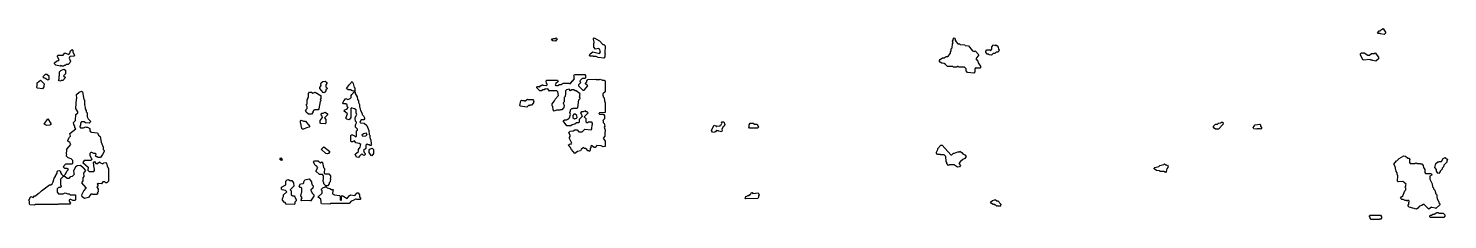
# Model space of a CAD drawing. Header units: millimetres. Extents: x 0 to 8419, y 0 to 553.
# Drawn here: x 0 to 4043, y 9 to 553 of the extents above; entities that cross this region are included whole.
import ezdxf

# ---------------------------------------------------------------- set-up
doc = ezdxf.new("R2010")
doc.units = ezdxf.units.MM
doc.layers.add('K', color=7, linetype='Continuous')

msp = doc.modelspace()

# ---------------------------------------------------------------- linework, layer by layer
at = {"layer": 'K'}
for points in [[(1489.8, 520.8), (1491.8, 523.1), (1494.3, 523.1), (1495.5, 524.5), (1501.8, 524.5), (1503, 525.9), (1506.3, 523.7), (1501.9, 517.1), (1493.7, 517.9), (1489.8, 520.8)], [(1617.7, 472.9), (1610.2, 472.9), (1609, 474.3), (1600.3, 474.3), (1598.3, 476.5), (1600.2, 480.2), (1607.8, 485.9), (1626.4, 481.6), (1629.5, 486.5), (1627, 493.6), (1625.2, 495.7), (1615.2, 494.3), (1610.8, 499.3), (1610.8, 510.9), (1612, 512.3), (1612, 515.1), (1610.8, 516.5), (1609.5, 523.7), (1611.5, 525.9), (1626.5, 517.3), (1636.5, 507.3), (1639, 507.3), (1643.4, 503.7), (1642.2, 482.3), (1643.4, 479.4), (1642.2, 477.9), (1642.2, 472.2), (1639, 468.6), (1622.7, 470), (1617.7, 472.9)], [(2671.4, 432.2), (2671.4, 437.9), (2666.5, 442.9), (2649.7, 442.9), (2648.6, 444.3), (2645.3, 444.3), (2644.2, 442.9), (2634, 442.9), (2632.9, 444.3), (2618.4, 444.3), (2612.8, 450), (2608.3, 452.9), (2601.6, 454.3), (2597.1, 457.2), (2594.2, 460.8), (2597.1, 464.5), (2603.8, 468.8), (2608.3, 468.8), (2613.9, 473.1), (2618.4, 473.1), (2620.6, 474.5), (2626.7, 482.3), (2626.7, 486.6), (2628.9, 489.4), (2628.9, 495.1), (2631.2, 498), (2632.3, 509.4), (2634.5, 512.3), (2632.3, 516.5), (2634.5, 519.4), (2634.5, 522.3), (2637.4, 526), (2640.3, 522.3), (2640.3, 519.4), (2642.5, 515.2), (2647.5, 508.8), (2653.1, 508.8), (2654.3, 507.3), (2667.7, 505.9), (2668.8, 504.5), (2677.7, 503.1), (2688.9, 488.8), (2695.5, 487.4), (2696.7, 488.8), (2707.5, 478), (2698.5, 466.5), (2704.1, 459.4), (2705.2, 455.1), (2713, 443.7), (2710.2, 440), (2701.1, 440), (2699, 441.4), (2696.2, 437.9), (2696.2, 429.4), (2693.4, 425.7), (2675.4, 427.1), (2671.4, 432.2)], [(3851.4, 537.2), (3850.2, 538.6), (3845, 538.6), (3842.9, 540.8), (3847.6, 545.9), (3850.2, 545.9), (3854, 550.2), (3859.3, 553.1), (3866.5, 540.8), (3861.9, 535.7), (3851.4, 537.2)], [(78.3, 448.6), (74.7, 452.2), (74.7, 455.1), (79.7, 460.2), (82.5, 461.7), (83.9, 460.2), (87.3, 463.7), (83.1, 472.2), (83.1, 475.1), (85.3, 477.3), (99.4, 477.3), (103.6, 483.1), (114.9, 478.8), (118.3, 482.3), (119.8, 489.4), (124.8, 493.1), (127, 490.9), (127, 485.1), (131.2, 476.5), (129.1, 474.3), (119.2, 472.9), (117.1, 470.8), (115.7, 468), (120, 459.4), (118.5, 455), (113.6, 450), (107.9, 450), (105.1, 447.1), (102.3, 447.1), (100.9, 445.7), (95.2, 445.7), (93.8, 447.1), (91, 445.7), (78.3, 448.6)], [(2733.6, 480), (2731.3, 480), (2727.4, 485.1), (2727.4, 488), (2730.2, 491.6), (2739.2, 491.6), (2741.4, 490.2), (2744.1, 493.7), (2744.1, 500.9), (2749.2, 505.9), (2753.7, 504.5), (2756, 505.9), (2759.4, 503), (2762.2, 499.4), (2763.3, 493.7), (2765.6, 490.8), (2762.7, 485.7), (2757.1, 485.7), (2752.7, 481.4), (2748.2, 481.4), (2746, 480), (2743.7, 477.1), (2736.4, 477.9), (2733.6, 480)], [(3829.4, 461.4), (3828.1, 462.9), (3822.9, 462.9), (3821.7, 464.3), (3802.2, 462.9), (3795, 476.5), (3795, 480.9), (3797, 483.1), (3799.7, 483.1), (3801, 481.7), (3802.2, 483.1), (3804.9, 483.1), (3815.2, 477.3), (3820.4, 477.3), (3825.5, 481.6), (3834.6, 481.6), (3836, 483.1), (3845.8, 470.9), (3845.8, 466.5), (3838.6, 460), (3829.4, 461.4)], [(24, 388), (25.4, 389.4), (25.4, 398), (34.7, 406), (45.3, 395.1), (45.3, 392.2), (43.9, 390.8), (43.9, 386.5), (40.3, 381.4), (26.1, 382.9), (24, 385.1), (24, 388)], [(44.5, 411.4), (40.8, 415.1), (48.7, 423.1), (53, 423.1), (58, 418), (58, 407.9), (55.8, 405.7), (47.3, 411.4), (44.5, 411.4)], [(87.4, 408), (87.4, 418), (88.8, 419.4), (88.8, 429.4), (92.3, 433), (100.8, 437.4), (105.9, 433.7), (105.9, 423.6), (100.3, 418), (105.9, 413.7), (98.1, 404.3), (93.8, 404.3), (92.4, 402.9), (87.4, 403.6), (85.9, 406.5), (87.4, 408)], [(1537.2, 220.8), (1542.9, 224.5), (1546.7, 224.5), (1548.4, 226.5), (1541, 239.4), (1541, 242.3), (1543.5, 245.1), (1543.5, 247.9), (1539.7, 256.5), (1542.9, 260.2), (1551.7, 261.6), (1556.6, 264.5), (1563, 264.5), (1567.9, 258.8), (1577.8, 258.8), (1585.3, 265.9), (1602.8, 264.5), (1604.6, 266.6), (1605.8, 278), (1607.1, 279.4), (1607.1, 283.6), (1605.2, 285.7), (1594.1, 285.7), (1592.9, 284.3), (1590.3, 284.3), (1588.4, 286.5), (1588.4, 295.1), (1583.3, 300.8), (1594.6, 312.2), (1591.5, 315.7), (1589, 315.7), (1586.6, 318.6), (1580.4, 315.7), (1576.7, 315.7), (1572.4, 312.2), (1574.8, 309.4), (1577.4, 302.2), (1568.6, 293.6), (1568.6, 286.5), (1566.7, 284.3), (1561.7, 284.3), (1556.7, 280), (1549.2, 278.6), (1545.5, 275.7), (1534.2, 275.7), (1523.5, 289.4), (1526.7, 293.1), (1534.2, 293.1), (1535.4, 294.5), (1537.9, 294.5), (1541, 298), (1544.7, 308), (1542.2, 313.7), (1544.7, 318), (1544.7, 320.9), (1547.9, 324.5), (1550.4, 324.5), (1551.6, 325.9), (1562.9, 325.9), (1564.7, 328), (1568.4, 349.4), (1572.1, 353.7), (1569.6, 358), (1570.9, 359.4), (1570.9, 365.1), (1572.1, 366.5), (1560.4, 375.7), (1557.9, 375.7), (1554.1, 378.6), (1548, 378.6), (1544.2, 375.7), (1540.4, 380), (1533, 378.6), (1530, 375.1), (1530, 363.6), (1528.7, 362.2), (1528.7, 359.3), (1526.2, 356.5), (1526.2, 343.6), (1523.7, 340.8), (1526.2, 333.7), (1525, 327.9), (1519.3, 321.4), (1515.6, 321.4), (1514.3, 320), (1504.3, 320), (1498.1, 317.1), (1494.9, 320.8), (1493.6, 330.8), (1492.4, 332.2), (1492.4, 338), (1498.6, 346.6), (1501.1, 352.3), (1509.8, 362.3), (1508.6, 372.2), (1505.5, 375.7), (1485.7, 375.7), (1484.4, 374.2), (1479.3, 381.4), (1474.4, 380), (1473.1, 381.4), (1469.4, 378.6), (1465.7, 378.6), (1462, 375.7), (1456.9, 375.7), (1448.7, 383.6), (1448.7, 385.1), (1450.7, 387.3), (1454.5, 387.3), (1455.7, 386), (1459.4, 390.2), (1461.9, 390.2), (1464.4, 393.1), (1465.7, 391.6), (1475.6, 390.2), (1477.4, 392.3), (1477.4, 395.1), (1476.2, 396.5), (1474.9, 403.7), (1476.8, 405.9), (1506.9, 405.9), (1508.8, 402.2), (1502.5, 396.5), (1500.1, 392.3), (1501.8, 390.3), (1503.1, 391.7), (1504.4, 390.2), (1508, 390.2), (1513, 393.1), (1518, 393.1), (1523, 397.3), (1540.5, 397.3), (1541.8, 395.9), (1544.2, 395.9), (1549.1, 403.1), (1550.4, 403.1), (1555.9, 409.4), (1554.7, 410.8), (1554.7, 416.5), (1553.4, 417.9), (1555.4, 421.6), (1585.4, 421.6), (1587.3, 419.4), (1587.3, 412.2), (1585.4, 410), (1577.9, 410), (1575.4, 408.6), (1571.1, 403.6), (1572.4, 397.9), (1567.4, 392.2), (1567.4, 389.4), (1579.2, 377.3), (1582.8, 377.3), (1593.3, 389.4), (1587.1, 395.1), (1587.1, 396.6), (1590.9, 400.9), (1590.9, 403.7), (1594, 407.3), (1616.6, 408.8), (1617.8, 407.3), (1626.5, 407.3), (1629, 408.8), (1635.2, 405.9), (1640.2, 405.9), (1643.4, 403.7), (1643.4, 372.2), (1635.9, 366.5), (1635.9, 362.3), (1637.2, 360.9), (1637.2, 358), (1639.7, 355.1), (1640.9, 346.6), (1643.4, 340.8), (1643.4, 313.6), (1626.5, 312.9), (1624.7, 310.8), (1626.5, 308.8), (1637.8, 308.8), (1640.9, 303.7), (1640.9, 295.1), (1636, 290.8), (1637.2, 289.4), (1637.2, 285.1), (1639.7, 282.3), (1642.2, 275.1), (1639.7, 272.2), (1643.4, 263.7), (1643.4, 259.3), (1642.2, 257.9), (1642.2, 246.5), (1637.2, 240.8), (1643.4, 232.3), (1643.4, 216.4), (1637.7, 215.7), (1631.4, 218.6), (1619, 220), (1614.1, 214.3), (1611.5, 214.3), (1604.1, 220), (1602.3, 217.9), (1602.3, 213.6), (1599.8, 210.8), (1599.8, 205.1), (1597.8, 202.8), (1596.5, 204.3), (1594, 204.3), (1590.3, 208.6), (1586.6, 211.4), (1584.1, 211.4), (1581.6, 214.2), (1574.8, 207.9), (1572.9, 204.3), (1564.2, 202.9), (1556.7, 197.1), (1547.2, 207.9), (1543.5, 215), (1537.2, 220.8)], [(0, 63.7), (4.3, 68), (4.3, 70.9), (7.9, 74.5), (13.5, 71.7), (17.7, 75.9), (20.5, 75.9), (27.5, 83), (31.8, 84.5), (37.4, 90.2), (60, 107.3), (64.2, 107.3), (67.7, 110.9), (70.5, 116.6), (73.3, 126.6), (77.5, 130.9), (77.5, 133.7), (81.7, 140.8), (81.7, 145.1), (83.9, 147.3), (88.2, 148.8), (91.8, 145.1), (91.8, 142.3), (94.6, 138), (99.5, 133.1), (100.8, 133.1), (105.7, 138), (109.9, 146.6), (114.1, 150.8), (109.3, 154.3), (103.6, 154.3), (100, 157.9), (101.5, 162.3), (106.4, 167.3), (124.7, 167.3), (126.8, 169.4), (126.8, 176.5), (121.9, 181.4), (113.5, 184.3), (108.5, 189.3), (108.5, 192.3), (109.9, 193.7), (108.5, 195.1), (108.5, 200.9), (109.9, 202.3), (109.9, 209.4), (121.1, 222.3), (118.4, 227.9), (112.7, 232.2), (112.7, 235.1), (117, 243.7), (119.7, 246.6), (118.3, 253.7), (135.2, 266.6), (132.4, 270.8), (132.4, 275.1), (129.6, 279.3), (128.2, 285.1), (133.8, 290.9), (135.2, 308), (140.9, 312.3), (140.9, 315.1), (135.2, 325.1), (136.7, 352.3), (138.1, 353.7), (136.6, 365.1), (144.4, 371.6), (151.6, 374.5), (153.7, 372.3), (158, 350.9), (159.4, 349.4), (159.4, 338), (160.8, 336.5), (159.4, 335.1), (162.2, 328), (162.2, 323.7), (165, 319.4), (165, 315.1), (167.8, 312.3), (167.8, 300.8), (170.6, 295.2), (177.7, 288), (172.7, 282.9), (162.8, 284.3), (158.5, 287.1), (151.6, 287.1), (148.1, 283.6), (148.1, 276.5), (146.7, 275.1), (146.7, 272.3), (148.8, 270.2), (157.1, 270.2), (162.8, 273.1), (164.3, 271.6), (168.5, 271.6), (174.9, 268), (174.9, 260.9), (176.9, 258.8), (179.7, 257.3), (196.7, 255.9), (200.2, 249.4), (204.4, 245.1), (207.3, 229.4), (212.9, 215.1), (212.9, 208), (215.7, 205.1), (215.7, 202.2), (211.5, 193.6), (205.1, 185.7), (198, 185.7), (196.6, 187.1), (193.7, 187.1), (191.6, 189.4), (193, 195.1), (190.9, 197.1), (186.7, 197.1), (181.1, 200), (178.3, 200), (174.9, 196.5), (174.9, 192.3), (180.5, 179.4), (178.3, 177.1), (158.6, 177.1), (155.2, 170.8), (170.7, 158), (169.2, 149.4), (172.7, 145.9), (186.7, 145.9), (188.8, 148), (188.8, 153.6), (187.4, 155.1), (185.9, 172.3), (188.2, 174.5), (192.4, 168.8), (196.6, 168.8), (202.2, 173.1), (205.1, 170.2), (212.1, 167.4), (214.9, 170.2), (220.6, 171.6), (222.8, 169.4), (224.2, 160.9), (228.4, 153.7), (228.4, 117.9), (223.4, 112.9), (220.5, 112.9), (217.7, 115.7), (212.1, 115.7), (207.9, 110), (200.9, 111.4), (199.4, 110), (198, 111.4), (196, 109.4), (198.8, 105.1), (194.6, 100.8), (198.8, 96.6), (198.8, 93.6), (197.4, 92.2), (198.8, 90.9), (198.8, 87.9), (196, 85.1), (197.4, 82.2), (195.2, 80), (183.9, 80), (182.5, 81.4), (178.3, 81.4), (171.3, 71.4), (160, 68.6), (153.6, 73.6), (152.1, 79.4), (157.8, 90.9), (164.8, 98), (164.8, 99.3), (152.1, 113.7), (156.4, 119.4), (156.4, 128), (159.2, 130.9), (157.8, 140.8), (163.4, 148), (157.1, 155.7), (155.7, 155.7), (148.7, 162.9), (138.9, 161.4), (134, 157.9), (128.4, 147.9), (129.8, 139.4), (131.3, 138), (124.8, 131.4), (119.2, 130), (115, 125.7), (110.7, 125.7), (105, 130), (99.5, 131.4), (91.8, 123.6), (91.8, 106.6), (93.2, 105.1), (93.2, 102.2), (91, 100), (88.1, 100), (86.8, 101.4), (81.9, 96.5), (81.9, 86.6), (85.4, 81.6), (99.4, 81.6), (105.1, 84.5), (112.1, 81.6), (116.4, 81.6), (119.2, 78.8), (133.3, 78.8), (135.5, 76.5), (134, 75.1), (134, 65.1), (131.9, 62.9), (126.2, 62.9), (120.5, 65.7), (117.8, 65.7), (115.7, 63.6), (115.7, 60.8), (120, 55.1), (117.8, 52.9), (85.4, 52.9), (84, 51.4), (19.2, 51.4), (17.8, 50), (4.3, 50.7), (2.9, 52.2), (2.9, 60.8), (0, 63.7)], [(791, 319.4), (791, 322.3), (793.7, 325.1), (793.7, 329.4), (791, 335.1), (793.7, 338), (793.7, 349.4), (796.4, 352.3), (796.4, 355.1), (797.7, 356.6), (797.7, 368), (801.2, 371.6), (806.6, 371.6), (810.6, 368.8), (817.3, 371.6), (834.2, 360.8), (832.8, 359.3), (832.8, 353.7), (831.5, 350.8), (834.2, 348), (831.5, 345.1), (827.5, 323.6), (825.4, 321.4), (816, 321.4), (813.3, 320), (810, 316.5), (810, 313.6), (806.6, 308.6), (797.8, 309.3), (791.1, 315), (789.7, 318), (791, 319.4)], [(830, 385.1), (834, 390.8), (832.6, 395.1), (834, 398), (838.7, 401.6), (845.5, 403.1), (850.3, 399.4), (850.3, 396.5), (847.6, 392.2), (847.6, 386.6), (851.7, 382.2), (847.6, 377.9), (847.6, 375.1), (842.8, 370), (839.4, 370.7), (830, 382.2), (830, 385.1)], [(928.7, 232.8), (923.4, 230), (920.6, 230), (918.5, 232.2), (918.5, 248), (920.6, 250.2), (923.4, 250.2), (928.8, 247.3), (931.4, 244.5), (934.6, 246.6), (934.6, 260.9), (937.3, 263.7), (937.3, 266.5), (932, 272.2), (932, 278), (934.6, 283.7), (934.6, 286.5), (932, 289.3), (932, 292.2), (930.6, 293.6), (930.6, 299.4), (936, 308), (933.3, 312.2), (933.3, 320.8), (928.7, 324.3), (921.9, 325.7), (920.7, 327.1), (918.7, 325.1), (918.7, 299.4), (914, 292.8), (907.2, 294.3), (903.8, 297.9), (909.1, 309.4), (898.4, 317.9), (901.8, 321.6), (907.2, 323), (910.5, 327.9), (907.8, 330.8), (907.8, 335.1), (904.5, 338.6), (897.8, 338.6), (895.7, 340.8), (898.4, 346.6), (904.5, 353.1), (909.9, 350.2), (916.6, 353), (919.9, 356.6), (919.9, 362.3), (921.2, 365.2), (928.7, 373.1), (930.8, 370.9), (930.8, 368), (936.2, 358), (937.5, 350.9), (940.2, 346.6), (940.2, 342.3), (942.9, 336.6), (942.9, 329.4), (944.2, 328), (945.6, 319.4), (950.9, 310.8), (950.9, 308), (955, 303.7), (957.7, 298), (957.7, 295.1), (955.6, 292.9), (947.6, 292.9), (944.3, 286.5), (946.2, 284.5), (956.9, 283.1), (964.4, 276.6), (969.7, 262.3), (971.1, 250.9), (972.4, 249.4), (972.4, 242.3), (975.1, 235.1), (975.1, 230.9), (976.4, 229.4), (976.4, 223.7), (977.8, 222.2), (975.7, 220), (973, 220), (971.6, 221.4), (967.6, 221.4), (964.9, 224.2), (961.7, 220.8), (961.7, 210.8), (955, 205.1), (956.3, 199.4), (959, 196.6), (959, 193.6), (956.9, 191.4), (952.8, 192.9), (950.2, 195.7), (942.9, 189.3), (940.8, 185.7), (934.7, 186.4), (930.6, 195.1), (940, 202.3), (940, 208), (945.4, 215.1), (946.7, 222.2), (942.1, 225.7), (932.7, 227.2), (928.7, 232.8)], [(917.9, 378.6), (911.2, 378.6), (906.4, 382.2), (914.5, 393.7), (922, 401.7), (925.4, 396.6), (928.1, 385.2), (929.5, 383.7), (929.5, 378), (930.9, 376.5), (928.7, 374.3), (922, 375.7), (917.9, 378.6)], [(1400.1, 333.6), (1402.6, 346.6), (1404.6, 348.8), (1407.1, 347.3), (1413.4, 347.3), (1414.6, 346), (1422, 351.7), (1423.3, 350.2), (1437, 350.2), (1438.9, 348), (1440.2, 345.1), (1439, 343.6), (1439, 340.8), (1433.3, 334.3), (1429.6, 334.3), (1428.3, 332.8), (1425.8, 334.3), (1419.6, 328.6), (1402, 331.4), (1400.1, 333.6)], [(63.6, 282.3), (63.6, 279.3), (61.4, 277.1), (52.2, 276.4), (45.1, 280.8), (55.8, 296), (63.6, 282.3)], [(777, 291.6), (783.8, 288.8), (789.2, 288.8), (802, 273.7), (799.9, 271.4), (791.8, 270), (783.8, 265.7), (780.3, 266.4), (777.6, 272.2), (776.3, 282.2), (774.9, 283.6), (774.9, 289.4), (777, 291.6)], [(836.7, 303.6), (834, 306.5), (834, 309.4), (836.1, 311.6), (840.1, 311.6), (845.5, 314.5), (851.6, 309.4), (851.6, 306.5), (843.6, 298), (847.6, 293.7), (847.6, 283.6), (845.5, 281.4), (832.7, 282.1), (831.3, 283.6), (831.3, 290.9), (838, 299.4), (836.7, 303.6)], [(1563.4, 299.4), (1562.2, 305), (1557.9, 308.6), (1554.2, 308.6), (1551.2, 305.1), (1551.2, 299.4), (1555.5, 295.9), (1561.6, 297.3), (1563.4, 299.4)], [(1946.2, 262.2), (1947, 265.1), (1953.7, 277.4), (1957.8, 275.9), (1960.1, 273.1), (1960.8, 274.5), (1970.2, 275.9), (1971.8, 278.8), (1973.4, 278.8), (1975.3, 282.2), (1974.5, 283.7), (1976.5, 287.3), (1980.6, 287.3), (1984.2, 279.4), (1982.2, 274.3), (1979, 272.9), (1975.5, 266.5), (1976.3, 262.2), (1974.3, 258.6), (1966.3, 260), (1965.5, 261.4), (1960.8, 261.4), (1960.1, 262.8), (1957, 258.6), (1955.4, 258.6), (1954.6, 257.1), (1948.6, 257.9), (1946.2, 262.2)], [(2052.4, 272.2), (2053.2, 273.7), (2053.2, 278), (2056, 283.1), (2064.7, 283.1), (2067.9, 280.2), (2075.8, 280.2), (2079.3, 272.2), (2077.3, 268.6), (2068.6, 268.6), (2067.8, 269.9), (2067.1, 268.6), (2054, 269.3), (2052.4, 272.2)], [(3382, 266.4), (3377.7, 269.3), (3376.2, 272.2), (3376.2, 275.1), (3381.3, 280.2), (3386.9, 280.2), (3389.8, 283.1), (3396.9, 284.5), (3398.3, 285.9), (3401.2, 285.9), (3403.4, 283.7), (3402, 279.3), (3389.9, 265.7), (3382, 266.4)], [(952.9, 245.9), (960.9, 247.3), (965.5, 250.8), (962.2, 254.3), (954.2, 252.9), (949.7, 249.4), (952.9, 245.9)], [(3490.7, 267.2), (3488.5, 270.8), (3495, 278.8), (3507.9, 280.2), (3510.1, 278), (3510.1, 275.1), (3512.9, 270.8), (3512.9, 267.9), (3510.7, 265.7), (3509.2, 267.1), (3500.8, 267.1), (3499.3, 265.7), (3490.7, 267.2)], [(847.5, 196.4), (835.3, 207.9), (835.3, 209.4), (841.5, 216), (858.4, 202.3), (855, 197.2), (852.2, 195.7), (847.5, 196.4)], [(976.3, 190.7), (970.9, 199.4), (970.9, 206.6), (972.9, 208.8), (979.7, 211.6), (983.2, 208), (983.2, 196.5), (978.4, 190), (976.3, 190.7)], [(2640.7, 161.5), (2638.5, 164.3), (2622.9, 164.3), (2620.6, 162.8), (2616.6, 167.9), (2616.6, 170.8), (2614.4, 173.6), (2613.3, 187.9), (2610.5, 191.5), (2608.3, 192.9), (2599.3, 192.9), (2598.2, 194.3), (2589.3, 194.3), (2586.4, 197.9), (2586.4, 200.8), (2590.9, 208), (2590.9, 210.9), (2599.4, 220.2), (2602.8, 220.2), (2627.4, 193.1), (2630.7, 193.1), (2635.1, 197.3), (2638.5, 197.3), (2647.5, 201.6), (2651.9, 201.6), (2653.1, 203.1), (2659.9, 198.7), (2662.1, 195.9), (2667.7, 193), (2671.7, 188), (2667.7, 182.9), (2662.1, 180), (2654.3, 172.9), (2650.4, 168), (2654.9, 162.2), (2652, 158.6), (2646.9, 157.9), (2640.7, 161.5)], [(715.8, 179.3), (719.3, 184.6), (722.8, 179.4), (720.7, 177.1), (715.8, 179.3)], [(819.2, 146.5), (824.6, 156.5), (820, 162.8), (818.7, 161.4), (816.6, 163.6), (812.5, 172.2), (814.6, 175.9), (825.4, 175.9), (832.1, 170.2), (836.1, 173.1), (838.2, 170.9), (840.9, 156.6), (843.6, 153.7), (842.2, 140.9), (844.2, 138.8), (856.3, 138.8), (861, 133.7), (861, 127.9), (859.7, 125.1), (861, 123.7), (861, 120.8), (859.7, 119.3), (859.7, 116.5), (857, 113.6), (857, 110.8), (852.2, 104.3), (847.5, 105), (842, 110.8), (842, 113.6), (839.4, 117.9), (839.4, 122.3), (840.7, 123.7), (840.7, 133.6), (837.4, 137.1), (829.3, 137.1), (819.2, 146.5)], [(3234.8, 145.7), (3223.4, 145.7), (3222, 147.2), (3213.5, 148.6), (3207, 153.6), (3207, 155.1), (3209.2, 157.3), (3220.6, 160.2), (3223.4, 163), (3234.8, 165.9), (3236.3, 167.4), (3239.2, 164.5), (3242, 164.5), (3243.4, 163.1), (3244.8, 164.5), (3247.1, 160.8), (3245.6, 159.3), (3245.6, 156.5), (3242.8, 153.6), (3241.3, 145.1), (3239.1, 142.8), (3234.8, 145.7)], [(3929.8, 47.9), (3932.4, 52.3), (3932.4, 58), (3933.7, 59.4), (3931.8, 62.9), (3928, 62.9), (3926.6, 61.4), (3925.3, 62.9), (3921.4, 62.9), (3916.3, 65.7), (3912.4, 65.7), (3909, 69.4), (3911, 73), (3915.6, 76.6), (3920.7, 90.9), (3923.3, 93.7), (3923.3, 97.9), (3920.7, 100.8), (3923.3, 103.7), (3923.3, 108), (3924.6, 109.4), (3915, 117.1), (3902, 115.7), (3900, 117.9), (3901.3, 133.6), (3898.7, 137.9), (3898.7, 142.2), (3896.1, 145.1), (3896.1, 147.9), (3894.8, 149.3), (3893.5, 159.4), (3889.6, 166.5), (3896.8, 175.9), (3898.1, 175.9), (3904.6, 183), (3917.6, 190.2), (3922.8, 188.8), (3929.3, 183.1), (3931.9, 183.1), (3935.2, 179.4), (3933.9, 176.5), (3933.9, 170.9), (3935.8, 168.8), (3949.9, 168.8), (3951.2, 170.2), (3953.9, 170.2), (3955.2, 168.8), (3964.3, 168.8), (3965.6, 167.3), (3969.5, 167.3), (3972.7, 162.3), (3974, 156.6), (3977.9, 150.8), (3977.9, 142.3), (3979.8, 140.2), (3995.4, 140.2), (3998.7, 136.5), (3992.2, 132.2), (3992.2, 123.7), (3998.7, 110.8), (4000, 102.3), (4002.5, 99.4), (4002.5, 96.6), (4006.4, 92.3), (4009, 82.3), (4011.6, 79.4), (4011.6, 72.3), (4012.9, 70.9), (4012.9, 68), (4018.1, 59.4), (4018.1, 56.6), (4020.7, 53.7), (4020.7, 50.8), (4009.6, 40), (4008.2, 41.4), (3997.9, 42.9), (3996.6, 44.3), (3988.8, 38.5), (3975.8, 51.4), (3973.3, 51.4), (3969.4, 48.6), (3963, 47.2), (3957.8, 41.5), (3953.9, 38.6), (3933.1, 44.3), (3929.8, 47.9)], [(4011.4, 146.5), (4011.4, 150.8), (4006.2, 156.5), (4008.8, 168), (4014.7, 173.1), (4017.3, 173.1), (4018.6, 174.5), (4025.1, 174.5), (4030.2, 183), (4035.5, 185.9), (4042.7, 179.4), (4040.1, 175.1), (4040.1, 172.2), (4032.3, 163.6), (4031, 159.3), (4027.2, 155.1), (4027.2, 152.2), (4022, 146.5), (4022, 145.1), (4017.4, 140), (4015.3, 140.7), (4011.4, 146.5)], [(721.2, 95.1), (721.2, 100.9), (733.3, 108), (733.3, 118), (736.7, 121.6), (740.8, 123.1), (744.9, 120.2), (750.3, 120.2), (755, 113.7), (756.3, 103.6), (745.6, 93.7), (748.3, 90.9), (748.3, 79.4), (752.9, 75.9), (757, 75.9), (759, 73.7), (763.1, 65.1), (763.1, 62.2), (759, 57.9), (759, 53.6), (757, 51.4), (734.7, 52.1), (731.4, 57.1), (730, 57.1), (723.9, 63.6), (723.9, 68), (726.6, 75.1), (726.6, 79.4), (736, 88), (732.7, 91.4), (723.3, 92.9), (721.2, 95.1)], [(774.3, 100), (770.9, 103.7), (775.6, 110.2), (782.4, 111.6), (784.3, 113.7), (784.3, 116.6), (787.7, 121.6), (799.9, 124.5), (806, 116.6), (806, 113.7), (808.7, 108), (811.4, 105.1), (810, 97.9), (804.7, 93.6), (804.7, 92.3), (808.7, 83.7), (812.7, 79.4), (812.7, 75.1), (803.9, 61.4), (802.5, 62.9), (777.7, 62.1), (776.2, 63.7), (777.6, 65.1), (777.6, 68), (780.3, 70.8), (776.3, 76.5), (777.6, 85.1), (779, 86.6), (779, 97.9), (777, 100), (774.3, 100)], [(835.3, 95.1), (838.7, 98.8), (845.5, 101.6), (848.2, 101.6), (850.9, 98.8), (859, 97.3), (863, 94.5), (867, 94.5), (869.1, 92.2), (867.7, 90.8), (866.4, 82.3), (872.4, 78.8), (885.8, 77.3), (887.9, 75.1), (887.9, 65.1), (889.8, 63.1), (891.7, 65.1), (891.7, 75.1), (893.8, 77.4), (908.5, 68.8), (913.9, 75.9), (917.9, 78.8), (930, 77.3), (936.7, 84.5), (939.5, 84.5), (941.5, 82.3), (942.9, 79.4), (942.9, 73.7), (947, 67.9), (944.9, 65.7), (935.4, 65.7), (934, 67.1), (931.4, 67.1), (924.7, 62.9), (919.4, 61.4), (914, 54.3), (860.3, 54.3), (859, 52.9), (835.4, 53.6), (834, 55.1), (834, 62.2), (832.6, 63.6), (832.6, 66.5), (825.9, 72.2), (825.9, 73.7), (836.7, 83.7), (836.7, 90.8), (835.3, 92.2), (835.3, 95.1)], [(2042.2, 70.8), (2044.2, 74.5), (2048.9, 75.9), (2049.7, 77.3), (2052.8, 77.3), (2055.2, 80.2), (2056.8, 80.2), (2059.9, 85.9), (2061.6, 85.9), (2063.2, 83.1), (2078.9, 84.5), (2081.7, 79.4), (2080.1, 76.5), (2080.1, 72.2), (2078.1, 68.6), (2043.8, 67.9), (2042.2, 70.8)], [(2761.6, 48.5), (2760.5, 47.1), (2758.2, 47.1), (2755.9, 50), (2753.7, 50), (2750.4, 52.8), (2748.2, 51.4), (2743.6, 54.3), (2740.7, 58), (2745.9, 63.1), (2752.6, 64.5), (2753.7, 66), (2758.3, 61.6), (2761.6, 61.6), (2770.1, 52.3), (2770.1, 50.8), (2766.1, 45.7), (2763.2, 46.4), (2761.6, 48.5)], [(3822.2, 12.2), (3822.2, 15.1), (3819.6, 19.4), (3821.7, 21.6), (3851.6, 21.6), (3854.8, 16.6), (3854.8, 12.2), (3852.8, 10), (3848.9, 10), (3847.7, 8.6), (3824.9, 9.3), (3822.2, 12.2)], [(3992, 16.5), (3992, 19.4), (3994, 21.6), (3996.6, 21.6), (4000.5, 24.5), (4004.4, 24.5), (4012.1, 28.8), (4016.1, 28.8), (4017.4, 27.3), (4030.4, 27.3), (4034.9, 22.3), (4034.9, 17.9), (4031.6, 14.3), (3993.3, 15), (3992, 16.5)]]:
    msp.add_lwpolyline(points, close=True, dxfattribs=at)

doc.saveas('drawing.dxf')
